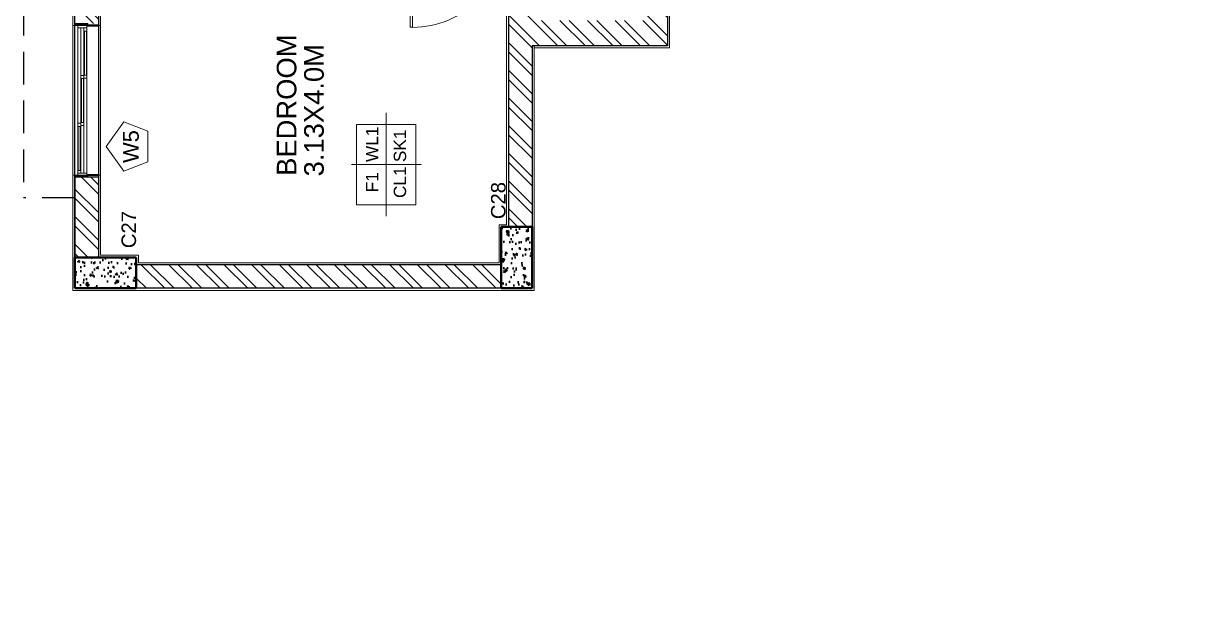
# Model space of a CAD drawing. Header units: metres. Extents: x 15463 to 32022, y 1223 to 33962.
# Drawn here: x 29487.55 to 29499.05, y 4100.33 to 4105.99 of the extents above; entities that cross this region are included whole.
import ezdxf

# ---------------------------------------------------------------- set-up
doc = ezdxf.new("R2010")
doc.units = ezdxf.units.M
doc.header["$LTSCALE"] = 0.1
for name, pattern in [('DASHDOTX2', [50.8, 25.4, -12.7, 0, -12.7]), ('DASHED2', [9.525, 6.35, -3.175]), ('HIDDEN2', [4.7625, 3.175, -1.5875])]:
    doc.linetypes.add(name, pattern=pattern)
for name, color, linetype, lineweight in [('CENTERLINE', 251, 'DASHDOTX2', 15), ('COLUMN', 7, 'Continuous', 40), ('DOOR', 7, 'Continuous', 20), ('HATCH', 250, 'Continuous', 13), ('LEVEL', 251, 'Continuous', 13), ('NAMES', 252, 'Continuous', 15), ('PLASTER', 252, 'Continuous', 15)]:
    doc.layers.add(name, color=color, linetype=linetype, lineweight=lineweight)
doc.styles.get("Standard").update_dxf_attribs({"font": 'arial.ttf'})
pattern_1 = [(135, (29569.4144, 3572.19952), (-0.13470384, -0.13470384), []), (135, (29569.4144, 3572.28933), (-0.13470384, -0.13470384), [])]

msp = doc.modelspace()

# ---------------------------------------------------------------- hatches: boundary and pattern name
at = {"layer": 'COLUMN'}
h = msp.add_hatch(dxfattribs=at)
h.set_pattern_fill('AR-CONC', color=256, scale=0.001, angle=90)
h.set_pattern_definition([(140, (29510.75287, 4035.81371), (0.0159391, 0.18218467), [0.01905, -0.20955]), (85, (29510.75287, 4035.8137), (-0.19105685, -0.0352434), [0.01524, -0.1676406]), (190.45144, (29510.7542, 4035.82889), (-0.17511775, 0.14694125), [0.01619, -0.17809024]), (136.1842, (29510.70207, 4035.8137), (0.0420423, 0.27107904), [0.028575, -0.314325]), (186.63556, (29510.70557, 4035.8363), (-0.2474261, 0.2374041), [0.024285, -0.2671356]), (81.18415, (29510.70207, 4035.8137), (-0.2474261, 0.2374041), [0.02286, -0.2514597]), (111, (29510.71477, 4035.83911), (0.1022652, 0.1516144), [0.01905, -0.20955]), (56, (29510.71477, 4035.8391), (-0.18418797, 0.06180203), [0.01524, -0.16764]), (161.45145, (29510.72329, 4035.85174), (-0.08192277, 0.2134164), [0.01619, -0.17808994]), (127.5, (29510.752866, 4035.81371), (-0.08455504, 0.003088603), [0, -0.165608, 0, -0.17018, 0, -0.168275]), (97.5, (29510.75287, 4035.81371), (-0.10018057, 0.06681966), [0, -0.097028, 0, -0.161798, 0, -0.064135]), (57.5, (29510.752866, 4035.757066), (0.005728744, 0.135590595), [0, -0.0635, 0, -0.19812, 0, -0.26289]), (47.5, (29510.75287, 4035.73167), (-0.0254265, 0.14812918), [0, -0.08255, 0, -0.131572, 0, -0.18669])])
h.paths.add_polyline_path([(29492.508, 4104.007), (29492.208, 4104.007), (29492.208, 4103.407), (29492.508, 4103.407)])
h = msp.add_hatch(dxfattribs=at)
h.set_pattern_fill('AR-CONC', color=256, scale=0.001, angle=90)
h.set_pattern_definition([(140, (29506.89287, 4031.33066), (0.0159391, 0.18218467), [0.01905, -0.20955]), (85, (29506.89287, 4031.33066), (-0.19105685, -0.0352434), [0.01524, -0.1676406]), (190.45144, (29506.8942, 4031.34584), (-0.17511775, 0.14694125), [0.01619, -0.17809024]), (136.1842, (29506.84207, 4031.33066), (0.0420423, 0.27107904), [0.028575, -0.314325]), (186.63556, (29506.84557, 4031.35325), (-0.2474261, 0.2374041), [0.024285, -0.2671356]), (81.18415, (29506.84207, 4031.33066), (-0.2474261, 0.2374041), [0.02286, -0.2514597]), (111, (29506.85477, 4031.35606), (0.1022652, 0.1516144), [0.01905, -0.20955]), (56, (29506.85477, 4031.35606), (-0.18418797, 0.06180203), [0.01524, -0.16764]), (161.45145, (29506.86329, 4031.3687), (-0.08192277, 0.2134164), [0.01619, -0.17808994]), (127.5, (29506.892866, 4031.33066), (-0.08455504, 0.003088603), [0, -0.165608, 0, -0.17018, 0, -0.168275]), (97.5, (29506.89287, 4031.33066), (-0.10018057, 0.06681966), [0, -0.097028, 0, -0.161798, 0, -0.064135]), (57.5, (29506.892866, 4031.27402), (0.005728744, 0.135590595), [0, -0.0635, 0, -0.19812, 0, -0.26289]), (47.5, (29506.89287, 4031.24862), (-0.0254265, 0.14812918), [0, -0.08255, 0, -0.131572, 0, -0.18669])])
h.paths.add_polyline_path([(29488.048, 4103.707), (29488.048, 4103.407), (29488.648, 4103.407), (29488.648, 4103.707)])
at = {"layer": 'DOOR'}
h = msp.add_hatch(dxfattribs=at)
h.set_pattern_fill('ANSI31', color=256, scale=0.001, angle=90)
h.set_pattern_definition([(135, (29566.3001656, 3943.565802), (-0.00224506403, -0.00224506403), [])])
h.paths.add_polyline_path([(29488.056, 4104.503, 1), (29488.056, 4104.491), (29488.176, 4104.491), (29488.176, 4104.503)])
h.paths.add_polyline_path([(29488.167, 4104.515), (29488.167, 4104.503), (29488.278, 4104.503, 1), (29488.278, 4104.515)])
h.paths.add_polyline_path([(29488.056, 4105.987, 1), (29488.056, 4105.975), (29488.176, 4105.975), (29488.176, 4105.987)])
h.paths.add_polyline_path([(29488.167, 4105.975), (29488.167, 4105.963), (29488.278, 4105.963, 1), (29488.278, 4105.975)])
at = {"layer": 'HATCH'}
h = msp.add_hatch(dxfattribs=at)
h.set_pattern_fill('ANSI32', color=256, scale=0.02, angle=90)
h.set_pattern_definition(pattern_1)
h.paths.add_polyline_path([(29488.648, 4103.637), (29488.648, 4103.407), (29492.208, 4103.407), (29492.208, 4103.637)])
h.paths.add_polyline_path([(29488.048, 4104.489), (29488.048, 4103.707), (29488.278, 4103.707), (29488.278, 4104.489)])
h.paths.add_polyline_path([(29488.048, 4106.771), (29488.048, 4105.989), (29488.278, 4105.989), (29488.278, 4106.771)])
h.paths.add_polyline_path([(29488.048, 4107.575), (29488.048, 4107.071), (29488.278, 4107.071), (29488.278, 4107.575)])
h.paths.add_polyline_path([(29488.048, 4109.081), (29488.048, 4108.577), (29488.278, 4108.577), (29488.278, 4109.081)])
h.paths.add_polyline_path([(29488.648, 4106.891), (29488.648, 4106.771), (29491.278, 4106.771), (29491.278, 4107.388), (29491.158, 4107.388), (29491.158, 4106.891)])
h.paths.add_polyline_path([(29489.278, 4109.271), (29489.278, 4109.896), (29489.048, 4109.896), (29489.048, 4109.381), (29488.648, 4109.381), (29488.648, 4109.151), (29489.278, 4109.151), (29491.158, 4109.151), (29491.158, 4108.388), (29491.278, 4108.388), (29491.278, 4109.271)])
h.paths.add_polyline_path([(29489.048, 4112.721), (29489.048, 4112.096), (29489.278, 4112.096), (29489.278, 4112.721)])
h.paths.add_polyline_path([(29488.048, 4113.001), (29488.048, 4112.741), (29489.048, 4112.741), (29489.048, 4113.001)])
h.paths.add_polyline_path([(29489.048, 4113.646), (29489.048, 4113.021), (29489.278, 4113.021), (29489.278, 4113.646)])
h.paths.add_polyline_path([(29488.648, 4116.591), (29488.648, 4116.361), (29489.048, 4116.361), (29489.048, 4115.846), (29489.278, 4115.846), (29489.278, 4116.471), (29491.278, 4116.471), (29491.278, 4117.353), (29491.158, 4117.353), (29491.158, 4116.591), (29489.278, 4116.591)])
h.paths.add_polyline_path([(29488.048, 4117.165), (29488.048, 4116.661), (29488.278, 4116.661), (29488.278, 4117.165)])
h.paths.add_polyline_path([(29488.048, 4118.671), (29488.048, 4118.167), (29488.278, 4118.167), (29488.278, 4118.671)])
h.paths.add_polyline_path([(29488.048, 4119.753), (29488.048, 4119.611), (29488.048, 4118.971), (29488.278, 4118.971), (29488.278, 4119.753)])
h.paths.add_polyline_path([(29488.648, 4118.971), (29488.648, 4118.851), (29491.158, 4118.851), (29491.158, 4118.353), (29491.278, 4118.353), (29491.279, 4118.971)])
h.paths.add_polyline_path([(29488.048, 4122.036), (29488.048, 4121.253), (29488.278, 4121.253), (29488.278, 4122.036)])
h.paths.add_polyline_path([(29488.648, 4122.336), (29488.648, 4122.106), (29492.208, 4122.106), (29492.208, 4122.336)])
h.paths.add_polyline_path([(29492.508, 4119.95), (29492.508, 4121.736), (29492.278, 4121.736), (29492.278, 4117.46), (29492.398, 4117.46), (29492.398, 4118.791), (29492.699, 4118.791), (29492.699, 4119.021), (29492.508, 4119.021), (29492.508, 4119.72), (29493.599, 4119.72), (29493.599, 4119.021), (29493.299, 4119.021), (29493.299, 4118.791), (29493.529, 4118.791), (29493.529, 4118.985), (29493.829, 4118.985), (29493.829, 4119.95)])
h.paths.add_polyline_path([(29489.648, 4112.971), (29489.648, 4112.771), (29493.828, 4112.771), (29493.828, 4112.971), (29493.598, 4112.971)])
h = msp.add_hatch(dxfattribs=at)
h.set_pattern_fill('ANSI32', color=256, scale=0.02, angle=90)
h.set_pattern_definition(pattern_1)
h.paths.add_polyline_path([(29493.829, 4117.01), (29493.829, 4118.385), (29493.599, 4118.385), (29493.599, 4116.59), (29493.448, 4116.59), (29493.238, 4116.59), (29492.398, 4116.591), (29492.398, 4116.66), (29492.278, 4116.66), (29492.278, 4116.471), (29493.599, 4116.471), (29493.599, 4115.232), (29493.829, 4115.232), (29493.829, 4116.78), (29494.879, 4116.78), (29494.879, 4114.862), (29494.582, 4114.862), (29494.582, 4114.712), (29494.582, 4114.632), (29495.158, 4114.632), (29495.158, 4114.862), (29495.029, 4114.862), (29495.029, 4116.78), (29496.029, 4116.78), (29496.029, 4117.01)])
h.paths.add_polyline_path([(29496.029, 4114.862), (29495.858, 4114.862), (29495.858, 4114.632), (29496.506, 4114.632), (29496.506, 4114.862)])
h.paths.add_polyline_path([(29497.759, 4114.862), (29497.661, 4114.862), (29497.661, 4114.632), (29498.218, 4114.632), (29498.218, 4114.862), (29498.059, 4114.862)])
h.paths.add_polyline_path([(29493.599, 4110.811), (29493.599, 4109.271), (29492.278, 4109.271), (29492.278, 4109.081), (29492.398, 4109.081), (29492.398, 4109.151), (29493.238, 4109.151), (29493.238, 4109.151), (29493.599, 4109.151), (29493.599, 4108.151), (29493.829, 4108.151), (29493.829, 4110.811)])
h.paths.add_polyline_path([(29493.599, 4111.671), (29493.599, 4111.111), (29493.829, 4111.111), (29493.829, 4111.671)])
h.paths.add_polyline_path([(29493.599, 4107.551), (29493.599, 4106.95), (29493.299, 4106.95), (29493.299, 4106.72), (29493.599, 4106.72), (29493.599, 4106.019), (29492.508, 4106.019), (29492.508, 4106.72), (29492.699, 4106.72), (29492.699, 4106.95), (29492.398, 4106.95), (29492.398, 4108.281), (29492.278, 4108.281), (29492.278, 4104.007), (29492.508, 4104.007), (29492.508, 4105.771), (29493.829, 4105.771), (29493.829, 4107.551)])
at = {"layer": 'LEVEL'}
h = msp.add_hatch(dxfattribs=at)
h.set_pattern_fill('ANSI31', color=256, scale=0.02, angle=90)
h.set_pattern_definition([(135, (29569.414394, 3572.19952), (-0.0449012806, -0.0449012806), [])])
h.paths.add_polyline_path([(29488.278, 4112.741), (29488.278, 4109.381), (29488.648, 4109.381), (29489.048, 4109.381), (29489.048, 4109.91), (29489.077, 4109.91), (29489.077, 4112.082), (29489.064, 4112.082), (29489.056, 4112.082, -1), (29489.056, 4112.094), (29489.048, 4112.096), (29489.048, 4112.741)])
h.paths.add_polyline_path([(29488.858, 4110.274), (29488.858, 4109.648), (29488.397, 4109.648), (29488.397, 4110.274)], flags=16)
h.paths.add_polyline_path([(29488.278, 4116.361), (29488.278, 4113.001), (29489.048, 4113.001), (29489.048, 4113.021), (29489.048, 4113.646), (29489.056, 4113.648, -1), (29489.056, 4113.66), (29489.077, 4113.66), (29489.077, 4115.832), (29489.056, 4115.832, -1), (29489.056, 4115.844), (29489.048, 4115.846), (29489.048, 4116.361)])
h.paths.add_polyline_path([(29488.853, 4113.934), (29488.853, 4113.308), (29488.391, 4113.308), (29488.391, 4113.934)], flags=16)
h.paths.add_polyline_path([(29505.009, 4103.407), (29505.009, 4103.445), (29504.609, 4103.445), (29504.609, 4102.84), (29504.602, 4102.838, -1), (29504.602, 4102.826), (29504.581, 4102.826), (29504.581, 4102.796), (29504.581, 4101.354), (29504.602, 4101.354, -1), (29504.602, 4101.342), (29504.609, 4101.34), (29504.609, 4100.555), (29505.379, 4100.555), (29505.379, 4103.407)])
h.paths.add_polyline_path([(29505.247, 4101.309), (29505.247, 4100.682), (29504.786, 4100.682), (29504.786, 4101.309)], flags=16)
h.paths.add_polyline_path([(29504.609, 4112.755), (29504.609, 4112.72), (29504.609, 4112.088), (29504.602, 4112.086, -1), (29504.602, 4112.074), (29504.581, 4112.074), (29504.581, 4109.902), (29504.602, 4109.902, -0.414214), (29504.608, 4109.896), (29504.609, 4109.96), (29504.609, 4109.365), (29505.379, 4109.365), (29505.379, 4112.755)])
h.paths.add_polyline_path([(29505.242, 4110.178), (29505.242, 4109.551), (29504.78, 4109.551), (29504.78, 4110.178)], flags=16)
h.paths.add_polyline_path([(29505.009, 4116.375), (29504.609, 4116.375), (29504.609, 4115.853), (29504.602, 4115.851, -1), (29504.602, 4115.839), (29504.581, 4115.839), (29504.581, 4113.667), (29504.602, 4113.667, -1), (29504.602, 4113.655), (29504.609, 4113.653), (29504.609, 4112.985), (29505.379, 4112.985), (29505.379, 4116.375)])
h.paths.add_polyline_path([(29505.253, 4113.868), (29505.253, 4113.242), (29504.791, 4113.242), (29504.791, 4113.868)], flags=16)
h.paths.add_polyline_path([(29504.609, 4125.185), (29504.609, 4125.115), (29504.609, 4124.4), (29504.602, 4124.398, -1), (29504.602, 4124.386), (29504.581, 4124.386), (29504.581, 4122.915), (29504.593, 4122.915), (29504.602, 4122.915, -1), (29504.602, 4122.903), (29504.609, 4122.9), (29504.609, 4122.295), (29505.009, 4122.295), (29505.009, 4122.336), (29505.379, 4122.336), (29505.379, 4125.185)])
h.paths.add_polyline_path([(29505.226, 4123.103), (29505.226, 4122.477), (29504.764, 4122.477), (29504.764, 4123.103)], flags=16)
h.paths.add_polyline_path([(29505.175, 4122.784), (29505.175, 4123.088), (29505.026, 4123.088), (29505.026, 4122.784)], flags=8)
h.paths.add_polyline_path([(29505.175, 4122.504), (29505.175, 4122.801), (29505.026, 4122.801), (29505.026, 4122.504)], flags=8)
h.paths.add_polyline_path([(29504.956, 4122.786), (29504.956, 4123.11), (29504.811, 4123.11), (29504.811, 4122.786)], flags=24)
h.paths.add_polyline_path([(29504.956, 4122.55), (29504.956, 4122.755), (29504.811, 4122.755), (29504.811, 4122.55)], flags=8)
h.paths.add_polyline_path([(29505.128, 4123.205), (29505.128, 4124.304), (29504.891, 4124.304), (29504.891, 4123.205)], flags=24)

# ---------------------------------------------------------------- linework, layer by layer
for p, q in [((29492.278, 4108.281), (29492.278, 4104.007)), ((29493.829, 4107.551), (29493.829, 4105.771)), ((29488.278, 4106.771), (29488.278, 4103.707)), ((29492.508, 4105.771), (29492.508, 4103.407)), ((29493.829, 4105.771), (29492.508, 4105.771)), ((29488.048, 4104.489), (29488.048, 4103.407)), ((29492.208, 4103.637), (29488.648, 4103.637)), ((29492.508, 4103.407), (29488.048, 4103.407))]:
    msp.add_line(p, q)
at = {"linetype": 'HIDDEN2'}
for p in [(29487.548, 4106.189), (29488.048, 4104.289)]:
    msp.add_line(p, (29487.548, 4104.289), dxfattribs=at)
at = {"color": 2, "true_color": 0xf1eb1f}
msp.add_lwpolyline([(29488.048, 4122.336), (29492.508, 4122.336), (29492.508, 4119.95), (29493.829, 4119.95), (29493.829, 4117.01), (29498.059, 4117.021), (29498.059, 4114.862), (29499.829, 4114.862), (29499.829, 4125.416), (29505.609, 4125.415), (29505.609, 4100.325), (29499.829, 4100.325), (29499.829, 4107.551), (29493.829, 4107.551), (29493.829, 4105.771), (29492.508, 4105.771), (29492.508, 4103.407), (29488.048, 4103.407), (29488.048, 4122.336)], dxfattribs=at)
at = {"layer": 'COLUMN'}
for p, q in [((29492.508, 4104.007), (29492.208, 4104.007)), ((29492.208, 4104.007), (29492.208, 4103.407)), ((29492.508, 4103.407), (29492.508, 4104.007)), ((29488.048, 4103.707), (29488.048, 4103.407)), ((29488.648, 4103.707), (29488.048, 4103.707)), ((29488.648, 4103.407), (29488.648, 4103.707)), ((29488.048, 4103.407), (29488.648, 4103.407)), ((29492.208, 4103.407), (29492.508, 4103.407))]:
    msp.add_line(p, q, dxfattribs=at)
at = {"layer": 'DOOR'}
for p, q in [((29491.318, 4106.873), (29491.318, 4105.952)), ((29491.343, 4105.952), (29491.343, 4106.873)), ((29488.176, 4105.987), (29488.056, 4105.987)), ((29488.278, 4105.975), (29488.056, 4105.975)), ((29488.154, 4105.975), (29488.064, 4105.975)), ((29488.077, 4104.503), (29488.077, 4105.975)), ((29488.077, 4105.975), (29488.077, 4105.945)), ((29488.077, 4105.945), (29488.167, 4105.945)), ((29488.107, 4104.528), (29488.107, 4105.945)), ((29488.137, 4104.528), (29488.137, 4105.945)), ((29488.137, 4105.945), (29488.137, 4105.445)), ((29488.142, 4105.484), (29488.142, 4105.913)), ((29488.142, 4105.913), (29488.162, 4105.913)), ((29488.162, 4105.484), (29488.162, 4105.913)), ((29488.167, 4105.975), (29488.167, 4104.503)), ((29488.167, 4105.963), (29488.278, 4105.963)), ((29488.167, 4105.945), (29488.167, 4105.905)), ((29488.176, 4105.975), (29488.176, 4105.987)), ((29491.318, 4105.952), (29491.343, 4105.952)), ((29488.142, 4105.905), (29488.137, 4105.905)), ((29488.167, 4105.905), (29488.162, 4105.905)), ((29488.107, 4105.028), (29488.107, 4105.528)), ((29488.107, 4105.483), (29488.137, 4105.483)), ((29488.112, 4105.022), (29488.112, 4105.452)), ((29488.112, 4105.452), (29488.132, 4105.452)), ((29488.132, 4105.022), (29488.132, 4105.452)), ((29488.142, 4105.497), (29488.137, 4105.497)), ((29488.167, 4105.457), (29488.137, 4105.457)), ((29488.142, 4105.484), (29488.162, 4105.484)), ((29488.167, 4105.497), (29488.162, 4105.497)), ((29488.167, 4105.497), (29488.167, 4105.457)), ((29488.112, 4105.443), (29488.107, 4105.443)), ((29488.137, 4105.443), (29488.132, 4105.443)), ((29488.077, 4104.528), (29488.077, 4105.028)), ((29488.077, 4105.016), (29488.107, 4105.016)), ((29488.112, 4105.035), (29488.107, 4105.035)), ((29488.107, 4105.016), (29488.107, 4104.996)), ((29488.107, 4105.016), (29488.107, 4104.976)), ((29488.107, 4104.995), (29488.137, 4104.995)), ((29488.112, 4105.022), (29488.132, 4105.022)), ((29488.137, 4105.035), (29488.132, 4105.035)), ((29488.137, 4104.995), (29488.137, 4105.035)), ((29488.082, 4104.976), (29488.077, 4104.976)), ((29488.082, 4104.555), (29488.082, 4104.985)), ((29488.082, 4104.985), (29488.102, 4104.985)), ((29488.102, 4104.555), (29488.102, 4104.985)), ((29488.107, 4104.976), (29488.102, 4104.976)), ((29488.077, 4104.528), (29488.077, 4104.578)), ((29488.082, 4104.568), (29488.077, 4104.568)), ((29488.167, 4104.528), (29488.077, 4104.528)), ((29488.077, 4104.528), (29488.107, 4104.528)), ((29488.082, 4104.555), (29488.102, 4104.555)), ((29488.107, 4104.568), (29488.102, 4104.568)), ((29488.107, 4104.528), (29488.107, 4104.568)), ((29488.107, 4104.528), (29488.107, 4104.548)), ((29488.167, 4104.528), (29488.137, 4104.528)), ((29488.167, 4104.503), (29488.167, 4104.528)), ((29488.048, 4104.489), (29488.278, 4104.489)), ((29488.278, 4104.503), (29488.056, 4104.503)), ((29488.176, 4104.491), (29488.056, 4104.491)), ((29488.167, 4104.503), (29488.077, 4104.503)), ((29488.167, 4104.515), (29488.278, 4104.515)), ((29488.176, 4104.503), (29488.176, 4104.491))]:
    msp.add_line(p, q, dxfattribs=at)
at = {"layer": 'DOOR', "linetype": 'DASHED2'}
msp.add_arc((29491.343, 4106.848), 0.897, 270, 1.5611, dxfattribs=at)
at = {"layer": 'DOOR'}
for centre, start, end in [((29488.056, 4105.981), 90, 270), ((29488.278, 4105.969), 270, 90), ((29488.056, 4104.497), 90, 270), ((29488.278, 4104.509), 270, 90)]:
    msp.add_arc(centre, 0.006, start, end, dxfattribs=at)
at = {"layer": 'LEVEL'}
msp.add_lwpolyline([(29488.353, 4104.79), (29488.527, 4104.55), (29488.759, 4104.641), (29488.759, 4104.938), (29488.527, 4105.029)], close=True, dxfattribs=at)
at = {"layer": 'NAMES'}
for p, q in [((29491.086, 4104.109), (29491.086, 4105.117)), ((29490.746, 4104.613), (29491.426, 4104.613))]:
    msp.add_line(p, q, dxfattribs=at)
msp.add_lwpolyline([(29490.797, 4104.221), (29490.797, 4105.004), (29491.374, 4105.004), (29491.374, 4104.221)], close=True, dxfattribs=at)
at = {"layer": 'PLASTER'}
for p, q in [((29488.028, 4103.386), (29488.028, 4113.001)), ((29492.258, 4104.026), (29492.258, 4108.281)), ((29493.849, 4105.771), (29493.849, 4107.551)), ((29488.298, 4106.751), (29488.298, 4104.509)), ((29488.028, 4105.969), (29488.298, 4105.969)), ((29488.048, 4105.989), (29488.048, 4105.969)), ((29492.528, 4105.771), (29492.528, 4103.406)), ((29493.849, 4105.751), (29492.528, 4105.751)), ((29493.849, 4105.771), (29493.849, 4105.751)), ((29488.028, 4104.489), (29488.028, 4104.509)), ((29488.028, 4104.509), (29488.278, 4104.509)), ((29488.278, 4104.509), (29488.298, 4104.509)), ((29488.298, 4104.509), (29488.298, 4103.729)), ((29492.188, 4104.006), (29492.188, 4104.026)), ((29492.188, 4104.026), (29492.258, 4104.026)), ((29492.188, 4103.986), (29492.188, 4104.006)), ((29492.188, 4103.656), (29492.188, 4103.986)), ((29488.298, 4103.729), (29488.648, 4103.729)), ((29488.648, 4103.729), (29488.668, 4103.729)), ((29488.668, 4103.729), (29488.668, 4103.656)), ((29488.668, 4103.656), (29492.188, 4103.656)), ((29488.048, 4103.386), (29488.028, 4103.386)), ((29492.528, 4103.386), (29488.048, 4103.386)), ((29492.528, 4103.406), (29492.528, 4103.386))]:
    msp.add_line(p, q, dxfattribs=at)

# ---------------------------------------------------------------- texts
at = {"layer": 'CENTERLINE', "linetype": 'ByBlock'}
for s, p in [('C28', (29492.249, 4104.081)), ('C27', (29488.645, 4103.798))]:
    msp.add_text(s, height=0.1414, rotation=90, dxfattribs=at).set_placement(p)
at = {"layer": 'LEVEL'}
msp.add_text('W5', height=0.1526, rotation=90, dxfattribs=at).set_placement((29488.672, 4104.629))
at = {"layer": 'NAMES'}
for s, height, p in [('BEDROOM', 0.191, (29490.209, 4104.503)), ('3.13X4.0M', 0.191, (29490.476, 4104.498)), ('WL1', 0.1202, (29491.007, 4104.638)), ('SK1', 0.1202, (29491.279, 4104.637)), ('F1', 0.1202, (29491.007, 4104.343)), ('CL1', 0.1202, (29491.279, 4104.287))]:
    msp.add_text(s, height=height, rotation=90, dxfattribs=at).set_placement(p)

doc.saveas('drawing.dxf')
